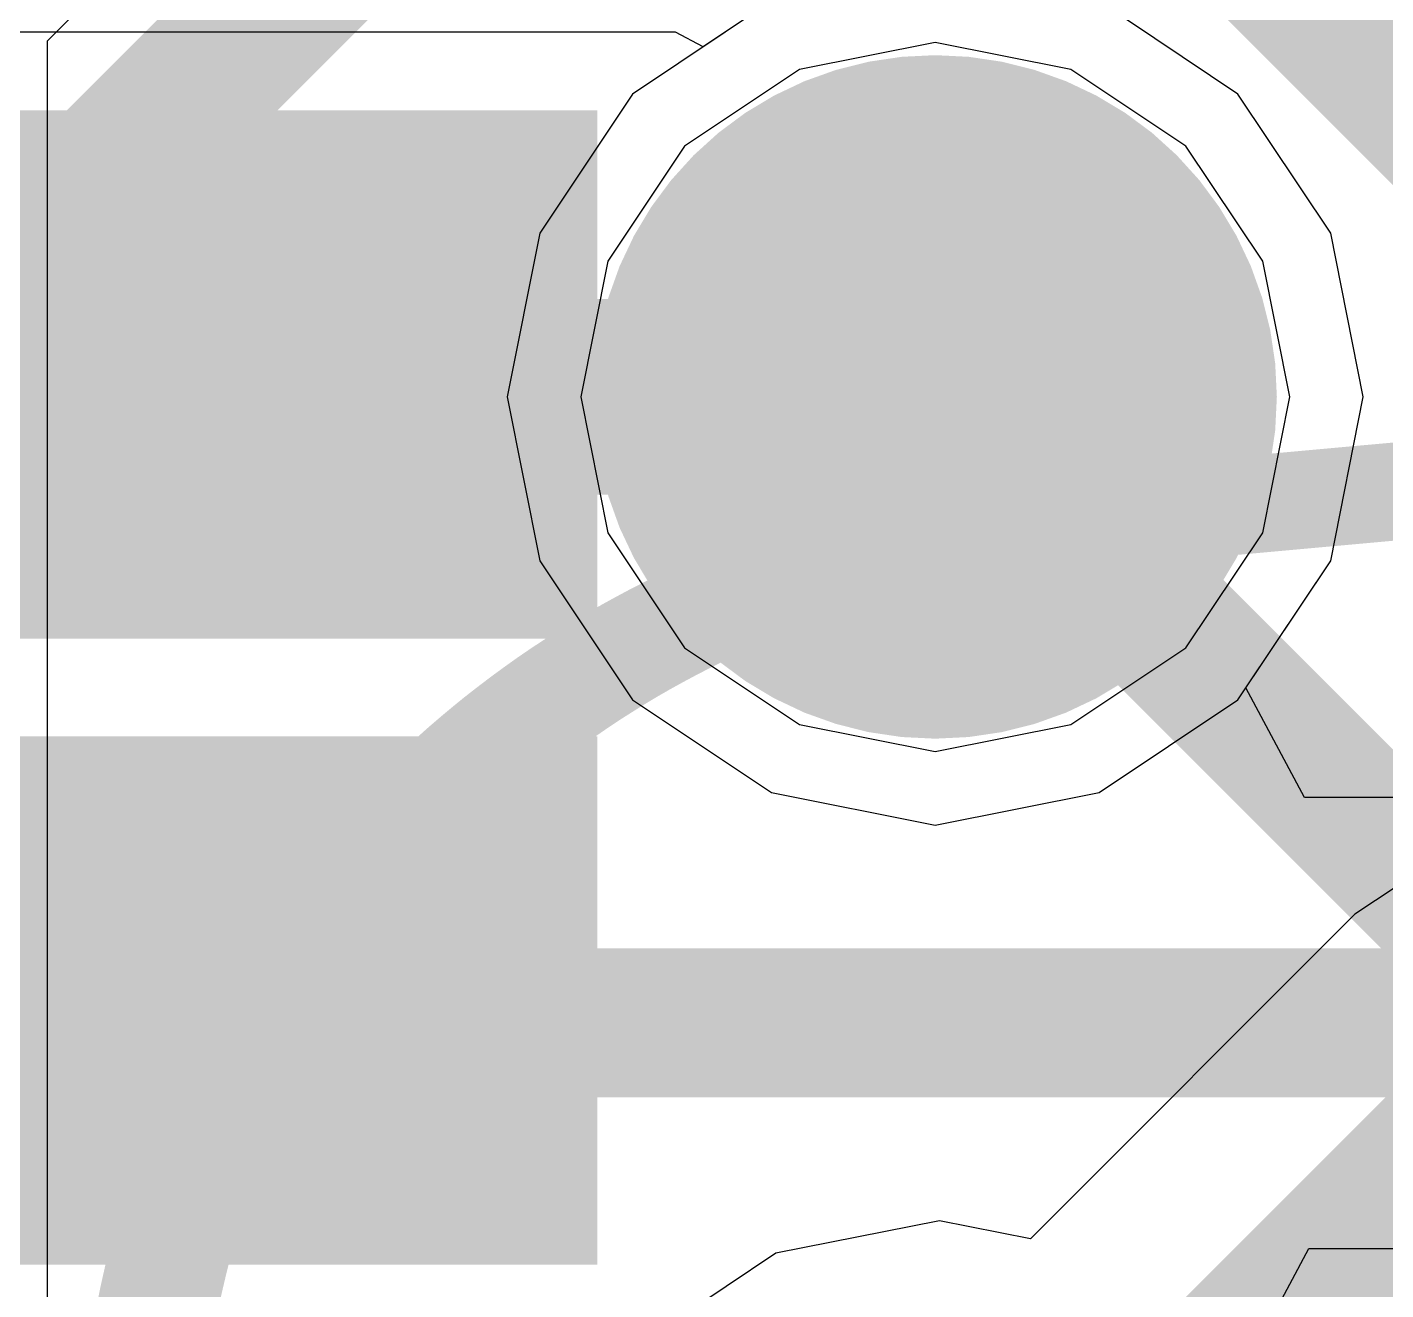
# Model space of a CAD drawing. Header units: millimetres. Extents: x 6 to 417, y 41 to 311.
# Drawn here: x 93.462 to 94.851, y 100.704 to 101.995 of the extents above; entities that cross this region are included whole.
import ezdxf

# ---------------------------------------------------------------- set-up
doc = ezdxf.new("R2010")
doc.units = ezdxf.units.MM
for name, color, linetype in [('BottomLayer', 5, 'Continuous'), ('BottomPaste', 16, 'Continuous'), ('BottomSolder', 6, 'Continuous'), ('DrillDrawing', 1, 'Continuous'), ('KeepOutLayer', 6, 'Continuous'), ('Mechanical4', 56, 'Continuous'), ('MidLayer1', 16, 'Continuous'), ('MidLayer2', 76, 'Continuous'), ('MultiLayer', 9, 'Continuous'), ('TopLayer', 1, 'Continuous')]:
    doc.layers.add(name, color=color, linetype=linetype)

msp = doc.modelspace()

# ---------------------------------------------------------------- linework, layer by layer
at = {"layer": 'BottomLayer'}
for p, q in [((94.223, 102.0215), (94.1533, 101.9749)), ((94.7001, 101.9266), (94.5581, 102.0215)), ((94.125, 101.99), (93.075, 101.99)), ((94.1533, 101.9749), (94.125, 101.99)), ((94.125, 101.99), (94.125, 101.99)), ((94.125, 101.99), (94.125, 101.99)), ((94.795, 101.7845), (94.7001, 101.9266)), ((94.8283, 101.617), (94.795, 101.7845)), ((94.795, 101.4494), (94.8283, 101.617)), ((94.7083, 101.3196), (94.795, 101.4494)), ((94.7681, 101.2076), (94.7083, 101.3196)), ((95.075, 101.2076), (94.7681, 101.2076)), ((94.7126, 100.6343), (94.7725, 100.7463)), ((94.7725, 100.7463), (95.075, 100.7463))]:
    msp.add_line(p, q, dxfattribs=at)
for points, const_width in [([(94.2508, 101.617, 1), (94.5302, 101.617, 1)], 0.2794), ([(93.6155, 101.617, 1), (93.7155, 101.617, 1)], 0.1), ([(94.3405, 101.617, 1), (94.4405, 101.617, 1)], 0.1), ([(93.6274, 100.977, 1), (93.7036, 100.977, 1)], 0.0762)]:
    msp.add_lwpolyline(points, format="xyb", close=True, dxfattribs=dict(at, const_width=const_width))
for points, const_width in [([(93.6655, 101.617), (94.3905, 101.617)], 0.2), ([(93.6655, 100.977), (95.6655, 100.977)], 0.1524)]:
    msp.add_lwpolyline(points, dxfattribs=dict(at, const_width=const_width))
for points in [[(93.975, 101.44), (93.975, 101.84), (93.225, 101.44), (93.225, 101.84)], [(93.225, 101.2), (93.225, 100.8), (93.975, 101.2), (93.975, 100.8)]]:
    msp.add_solid(points, dxfattribs=at)
at = {"layer": 'BottomPaste'}
for points in [[(93.925, 101.49), (93.925, 101.79), (93.275, 101.49), (93.275, 101.79)], [(93.275, 101.15), (93.275, 100.85), (93.925, 101.15), (93.925, 100.85)]]:
    msp.add_solid(points, dxfattribs=at)
at = {"layer": 'BottomSolder', "const_width": 0.3494}
msp.add_lwpolyline([(94.2158, 101.617, 1), (94.5652, 101.617, 1)], format="xyb", close=True, dxfattribs=at)
at = {"layer": 'BottomSolder'}
for points in [[(94.045, 101.37), (94.045, 101.91), (93.155, 101.37), (93.155, 101.91)], [(93.155, 101.27), (93.155, 100.73), (94.045, 101.27), (94.045, 100.73)]]:
    msp.add_solid(points, dxfattribs=at)
at = {"layer": 'DrillDrawing', "const_width": 0.1}
for points in [[(119.9857, 99, -39.996351), (119.9857, 101)], [(119.9819, 99, -39.98872), (119.9819, 101)]]:
    msp.add_lwpolyline(points, format="xyb", dxfattribs=at)
at = {"layer": 'DrillDrawing', "const_width": 0.1524}
msp.add_lwpolyline([(94.3143, 101.617, 1), (94.4667, 101.617, 1)], format="xyb", close=True, dxfattribs=at)
at = {"layer": 'KeepOutLayer', "const_width": 0.1}
msp.add_lwpolyline([(119.9857, 99, -39.996351), (119.9857, 101)], format="xyb", dxfattribs=at)
at = {"layer": 'Mechanical4', "const_width": 0.1}
for points in [[(94.4736, 101.4852), (105.1765, 102.4566)], [(94.3803, 101.4723), (94.3958, 101.475)], [(94.3883, 101.4714), (94.4038, 101.4744)], [(94.3958, 101.475), (94.4113, 101.4776)], [(94.4038, 101.4744), (94.4192, 101.4772)], [(94.4113, 101.4776), (94.4268, 101.4798)], [(94.4192, 101.4772), (94.4347, 101.4797)], [(94.4268, 101.4798), (94.4424, 101.4819)], [(94.4347, 101.4797), (94.4503, 101.482)], [(94.4424, 101.4819), (94.458, 101.4837)], [(94.4503, 101.482), (94.4659, 101.484)], [(94.458, 101.4837), (94.4736, 101.4852)], [(94.4659, 101.484), (94.4815, 101.4858)], [(94.4815, 101.4858), (94.4971, 101.4873)], [(94.3189, 101.4588), (94.3342, 101.4625)], [(94.3272, 101.457), (94.3424, 101.4609)], [(94.3342, 101.4625), (94.3495, 101.466)], [(94.3424, 101.4609), (94.3577, 101.4647)], [(94.3495, 101.466), (94.3649, 101.4693)], [(94.3577, 101.4647), (94.373, 101.4682)], [(94.3649, 101.4693), (94.3803, 101.4723)], [(94.373, 101.4682), (94.3883, 101.4714)], [(94.2735, 101.4462), (94.2886, 101.4506)], [(94.282, 101.4436), (94.297, 101.4483)], [(94.2886, 101.4506), (94.3037, 101.4548)], [(94.297, 101.4483), (94.3121, 101.4528)], [(94.3037, 101.4548), (94.3189, 101.4588)], [(94.3121, 101.4528), (94.3272, 101.457)], [(94.2288, 101.4314), (94.2436, 101.4366)], [(94.2375, 101.4282), (94.2522, 101.4336)], [(94.2436, 101.4366), (94.2585, 101.4415)], [(94.2522, 101.4336), (94.2671, 101.4387)], [(94.2585, 101.4415), (94.2735, 101.4462)], [(94.2671, 101.4387), (94.282, 101.4436)], [(94.1847, 101.4146), (94.1993, 101.4204)], [(94.1993, 101.4204), (94.214, 101.4261)], [(94.2082, 101.4167), (94.2228, 101.4226)], [(94.214, 101.4261), (94.2288, 101.4314)], [(94.2228, 101.4226), (94.2375, 101.4282)], [(94.1559, 101.4022), (94.1703, 101.4085)], [(94.1703, 101.4085), (94.1847, 101.4146)], [(94.1793, 101.4044), (94.1937, 101.4107)], [(94.1937, 101.4107), (94.2082, 101.4167)], [(94.1274, 101.389), (94.1416, 101.3957)], [(94.1368, 101.3841), (94.1509, 101.3911)], [(94.1416, 101.3957), (94.1559, 101.4022)], [(94.1509, 101.3911), (94.165, 101.3978)], [(94.165, 101.3978), (94.1793, 101.4044)], [(94.0993, 101.3748), (94.1133, 101.382)], [(94.109, 101.3695), (94.1228, 101.3769)], [(94.1133, 101.382), (94.1274, 101.389)], [(94.1228, 101.3769), (94.1368, 101.3841)], [(94.0717, 101.3598), (94.0855, 101.3674)], [(94.0855, 101.3674), (94.0993, 101.3748)], [(94.0952, 101.3619), (94.109, 101.3695)], [(94.0446, 101.3439), (94.0581, 101.3519)], [(94.0581, 101.3519), (94.0717, 101.3598)], [(94.0681, 101.346), (94.0816, 101.3541)], [(94.0816, 101.3541), (94.0952, 101.3619)], [(94.0181, 101.3271), (94.0313, 101.3356)], [(94.0313, 101.3356), (94.0446, 101.3439)], [(94.0415, 101.3293), (94.0548, 101.3377)], [(94.0548, 101.3377), (94.0681, 101.346)], [(94.005, 101.3185), (94.0181, 101.3271)], [(94.0284, 101.3206), (94.0415, 101.3293)], [(93.9792, 101.3005), (93.992, 101.3096)], [(93.992, 101.3096), (94.005, 101.3185)], [(94.0027, 101.3026), (94.0155, 101.3117)], [(94.0155, 101.3117), (94.0284, 101.3206)], [(93.9665, 101.2912), (93.9792, 101.3005)], [(93.99, 101.2933), (94.0027, 101.3026)], [(93.9416, 101.2721), (93.954, 101.2817)], [(93.954, 101.2817), (93.9665, 101.2912)], [(93.9651, 101.2742), (93.9775, 101.2839)], [(93.9775, 101.2839), (93.99, 101.2933)], [(93.9294, 101.2622), (93.9416, 101.2721)], [(93.9529, 101.2643), (93.9651, 101.2742)], [(93.9054, 101.2419), (93.9173, 101.2521)], [(93.9173, 101.2521), (93.9294, 101.2622)], [(93.9289, 101.244), (93.9408, 101.2542)], [(93.9408, 101.2542), (93.9529, 101.2643)], [(93.8937, 101.2314), (93.9054, 101.2419)], [(93.9172, 101.2336), (93.9289, 101.244)], [(93.8821, 101.2208), (93.8937, 101.2314)], [(93.9056, 101.2229), (93.9172, 101.2336)], [(93.8707, 101.21), (93.8821, 101.2208)], [(93.8829, 101.2012), (93.8942, 101.2121)], [(93.8942, 101.2121), (93.9056, 101.2229)], [(93.8484, 101.1879), (93.8595, 101.199)], [(93.8595, 101.199), (93.8707, 101.21)], [(93.8719, 101.19), (93.8829, 101.2012)], [(93.8375, 101.1766), (93.8484, 101.1879)], [(93.861, 101.1787), (93.8719, 101.19)], [(93.8268, 101.1651), (93.8375, 101.1766)], [(93.8503, 101.1672), (93.861, 101.1787)], [(93.8163, 101.1534), (93.8268, 101.1651)], [(93.8294, 101.1437), (93.8398, 101.1555)], [(93.8398, 101.1555), (93.8503, 101.1672)], [(93.7958, 101.1296), (93.8059, 101.1416)], [(93.8059, 101.1416), (93.8163, 101.1534)], [(93.8193, 101.1317), (93.8294, 101.1437)], [(93.7858, 101.1174), (93.7958, 101.1296)], [(93.8093, 101.1196), (93.8193, 101.1317)], [(93.7761, 101.1051), (93.7858, 101.1174)], [(93.7995, 101.1073), (93.8093, 101.1196)], [(93.7665, 101.0927), (93.7761, 101.1051)], [(93.7899, 101.0948), (93.7995, 101.1073)], [(93.7571, 101.0801), (93.7665, 101.0927)], [(93.7806, 101.0822), (93.7899, 101.0948)], [(93.7479, 101.0673), (93.7571, 101.0801)], [(93.7714, 101.0695), (93.7806, 101.0822)], [(93.7389, 101.0545), (93.7479, 101.0673)], [(93.7624, 101.0566), (93.7714, 101.0695)], [(93.7302, 101.0414), (93.7389, 101.0545)], [(93.7451, 101.0304), (93.7536, 101.0436)], [(93.7536, 101.0436), (93.7624, 101.0566)], [(93.7216, 101.0283), (93.7302, 101.0414)], [(93.7367, 101.0171), (93.7451, 101.0304)], [(93.7132, 101.015), (93.7216, 101.0283)], [(93.7285, 101.0037), (93.7367, 101.0171)], [(93.7051, 101.0015), (93.7132, 101.015)], [(93.7206, 100.9901), (93.7285, 101.0037)], [(93.6894, 100.9743), (93.6971, 100.988)], [(93.6971, 100.988), (93.7051, 101.0015)], [(93.7129, 100.9764), (93.7206, 100.9901)], [(93.6819, 100.9605), (93.6894, 100.9743)], [(93.7054, 100.9626), (93.7129, 100.9764)], [(93.6746, 100.9466), (93.6819, 100.9605)], [(93.6981, 100.9487), (93.7054, 100.9626)], [(93.6675, 100.9326), (93.6746, 100.9466)], [(93.691, 100.9347), (93.6981, 100.9487)], [(93.6607, 100.9184), (93.6675, 100.9326)], [(93.6841, 100.9206), (93.691, 100.9347)], [(93.654, 100.9042), (93.6607, 100.9184)], [(93.6775, 100.9063), (93.6841, 100.9206)], [(93.6711, 100.892), (93.6775, 100.9063)], [(93.6476, 100.8899), (93.654, 100.9042)], [(93.6649, 100.8775), (93.6711, 100.892)], [(93.6414, 100.8754), (93.6476, 100.8899)], [(93.659, 100.863), (93.6649, 100.8775)], [(93.6355, 100.8609), (93.6414, 100.8754)], [(93.6532, 100.8484), (93.659, 100.863)], [(93.6298, 100.8463), (93.6355, 100.8609)], [(93.6243, 100.8315), (93.6298, 100.8463)], [(93.6477, 100.8337), (93.6532, 100.8484)], [(93.619, 100.8167), (93.6243, 100.8315)], [(93.6425, 100.8189), (93.6477, 100.8337)], [(93.614, 100.8019), (93.619, 100.8167)], [(93.6375, 100.804), (93.6425, 100.8189)], [(93.6092, 100.7869), (93.614, 100.8019)], [(93.6327, 100.789), (93.6375, 100.804)], [(93.6046, 100.7719), (93.6092, 100.7869)], [(93.6281, 100.774), (93.6327, 100.789)], [(93.6003, 100.7568), (93.6046, 100.7719)], [(93.6238, 100.7589), (93.6281, 100.774)], [(93.5962, 100.7416), (93.6003, 100.7568)], [(93.6197, 100.7437), (93.6238, 100.7589)], [(93.5924, 100.7264), (93.5962, 100.7416)], [(93.6159, 100.7285), (93.6197, 100.7437)], [(93.5888, 100.7111), (93.5924, 100.7264)], [(93.6123, 100.7132), (93.6159, 100.7285)], [(93.5854, 100.6957), (93.5888, 100.7111)], [(93.6089, 100.6979), (93.6123, 100.7132)], [(93.6058, 100.6825), (93.6089, 100.6979)], [(93.5823, 100.6803), (93.5854, 100.6957)], [(93.6029, 100.667), (93.6058, 100.6825)], [(93.5794, 100.6649), (93.5823, 100.6803)], [(93.5768, 100.6494), (93.5794, 100.6649)], [(93.6002, 100.6515), (93.6029, 100.667)]]:
    msp.add_lwpolyline(points, dxfattribs=at)
at = {"layer": 'Mechanical4', "const_width": 0.05}
for points in [[(94.3708, 101.475, 1), (94.4208, 101.475, 1)], [(94.3708, 101.475, 1), (94.4208, 101.475, 1)], [(94.3788, 101.4744, 1), (94.4288, 101.4744, 1)], [(94.3788, 101.4744, 1), (94.4288, 101.4744, 1)], [(94.3863, 101.4776, 1), (94.4363, 101.4776, 1)], [(94.3863, 101.4776, 1), (94.4363, 101.4776, 1)], [(94.3942, 101.4772, 1), (94.4442, 101.4772, 1)], [(94.3942, 101.4772, 1), (94.4442, 101.4772, 1)], [(94.4018, 101.4798, 1), (94.4518, 101.4798, 1)], [(94.4018, 101.4798, 1), (94.4518, 101.4798, 1)], [(94.4097, 101.4797, 1), (94.4597, 101.4797, 1)], [(94.4097, 101.4797, 1), (94.4597, 101.4797, 1)], [(94.4174, 101.4819, 1), (94.4674, 101.4819, 1)], [(94.4174, 101.4819, 1), (94.4674, 101.4819, 1)], [(94.4253, 101.482, 1), (94.4753, 101.482, 1)], [(94.4253, 101.482, 1), (94.4753, 101.482, 1)], [(94.433, 101.4837, 1), (94.483, 101.4837, 1)], [(94.433, 101.4837, 1), (94.483, 101.4837, 1)], [(94.4409, 101.484, 1), (94.4909, 101.484, 1)], [(94.4409, 101.484, 1), (94.4909, 101.484, 1)], [(94.4486, 101.4852, 1), (94.4986, 101.4852, 1)], [(94.4486, 101.4852, 1), (94.4986, 101.4852, 1)], [(94.4565, 101.4858, 1), (94.5065, 101.4858, 1)], [(94.4565, 101.4858, 1), (94.5065, 101.4858, 1)], [(94.4721, 101.4873, 1), (94.5221, 101.4873, 1)], [(94.3092, 101.4625, 1), (94.3592, 101.4625, 1)], [(94.3092, 101.4625, 1), (94.3592, 101.4625, 1)], [(94.3174, 101.4609, 1), (94.3674, 101.4609, 1)], [(94.3174, 101.4609, 1), (94.3674, 101.4609, 1)], [(94.3245, 101.466, 1), (94.3745, 101.466, 1)], [(94.3245, 101.466, 1), (94.3745, 101.466, 1)], [(94.3327, 101.4647, 1), (94.3827, 101.4647, 1)], [(94.3327, 101.4647, 1), (94.3827, 101.4647, 1)], [(94.3399, 101.4693, 1), (94.3899, 101.4693, 1)], [(94.3399, 101.4693, 1), (94.3899, 101.4693, 1)], [(94.348, 101.4682, 1), (94.398, 101.4682, 1)], [(94.348, 101.4682, 1), (94.398, 101.4682, 1)], [(94.3553, 101.4723, 1), (94.4053, 101.4723, 1)], [(94.3553, 101.4723, 1), (94.4053, 101.4723, 1)], [(94.3633, 101.4714, 1), (94.4133, 101.4714, 1)], [(94.3633, 101.4714, 1), (94.4133, 101.4714, 1)], [(94.2636, 101.4506, 1), (94.3136, 101.4506, 1)], [(94.2636, 101.4506, 1), (94.3136, 101.4506, 1)], [(94.272, 101.4483, 1), (94.322, 101.4483, 1)], [(94.272, 101.4483, 1), (94.322, 101.4483, 1)], [(94.2787, 101.4548, 1), (94.3287, 101.4548, 1)], [(94.2787, 101.4548, 1), (94.3287, 101.4548, 1)], [(94.2871, 101.4528, 1), (94.3371, 101.4528, 1)], [(94.2871, 101.4528, 1), (94.3371, 101.4528, 1)], [(94.2939, 101.4588, 1), (94.3439, 101.4588, 1)], [(94.2939, 101.4588, 1), (94.3439, 101.4588, 1)], [(94.3022, 101.457, 1), (94.3522, 101.457, 1)], [(94.3022, 101.457, 1), (94.3522, 101.457, 1)], [(94.2186, 101.4366, 1), (94.2686, 101.4366, 1)], [(94.2186, 101.4366, 1), (94.2686, 101.4366, 1)], [(94.2272, 101.4336, 1), (94.2772, 101.4336, 1)], [(94.2272, 101.4336, 1), (94.2772, 101.4336, 1)], [(94.2335, 101.4415, 1), (94.2835, 101.4415, 1)], [(94.2335, 101.4415, 1), (94.2835, 101.4415, 1)], [(94.2421, 101.4387, 1), (94.2921, 101.4387, 1)], [(94.2421, 101.4387, 1), (94.2921, 101.4387, 1)], [(94.2485, 101.4462, 1), (94.2985, 101.4462, 1)], [(94.2485, 101.4462, 1), (94.2985, 101.4462, 1)], [(94.257, 101.4436, 1), (94.307, 101.4436, 1)], [(94.257, 101.4436, 1), (94.307, 101.4436, 1)], [(94.1743, 101.4204, 1), (94.2243, 101.4204, 1)], [(94.1743, 101.4204, 1), (94.2243, 101.4204, 1)], [(94.189, 101.4261, 1), (94.239, 101.4261, 1)], [(94.189, 101.4261, 1), (94.239, 101.4261, 1)], [(94.1978, 101.4226, 1), (94.2478, 101.4226, 1)], [(94.1978, 101.4226, 1), (94.2478, 101.4226, 1)], [(94.2038, 101.4314, 1), (94.2538, 101.4314, 1)], [(94.2038, 101.4314, 1), (94.2538, 101.4314, 1)], [(94.2125, 101.4282, 1), (94.2625, 101.4282, 1)], [(94.2125, 101.4282, 1), (94.2625, 101.4282, 1)], [(94.1453, 101.4085, 1), (94.1953, 101.4085, 1)], [(94.1453, 101.4085, 1), (94.1953, 101.4085, 1)], [(94.1598, 101.4146, 1), (94.2097, 101.4146, 1)], [(94.1598, 101.4146, 1), (94.2097, 101.4146, 1)], [(94.1687, 101.4107, 1), (94.2187, 101.4107, 1)], [(94.1687, 101.4107, 1), (94.2187, 101.4107, 1)], [(94.1832, 101.4167, 1), (94.2332, 101.4167, 1)], [(94.1832, 101.4167, 1), (94.2332, 101.4167, 1)], [(94.1166, 101.3957, 1), (94.1666, 101.3957, 1)], [(94.1166, 101.3957, 1), (94.1666, 101.3957, 1)], [(94.1259, 101.3911, 1), (94.1759, 101.3911, 1)], [(94.1259, 101.3911, 1), (94.1759, 101.3911, 1)], [(94.1309, 101.4022, 1), (94.1809, 101.4022, 1)], [(94.1309, 101.4022, 1), (94.1809, 101.4022, 1)], [(94.14, 101.3978, 1), (94.19, 101.3978, 1)], [(94.14, 101.3978, 1), (94.19, 101.3978, 1)], [(94.1543, 101.4044, 1), (94.2043, 101.4044, 1)], [(94.1543, 101.4044, 1), (94.2043, 101.4044, 1)], [(94.0883, 101.382, 1), (94.1383, 101.382, 1)], [(94.0883, 101.382, 1), (94.1383, 101.382, 1)], [(94.0978, 101.3769, 1), (94.1478, 101.3769, 1)], [(94.0978, 101.3769, 1), (94.1478, 101.3769, 1)], [(94.1024, 101.389, 1), (94.1524, 101.389, 1)], [(94.1024, 101.389, 1), (94.1524, 101.389, 1)], [(94.1118, 101.3841, 1), (94.1618, 101.3841, 1)], [(94.1118, 101.3841, 1), (94.1618, 101.3841, 1)], [(94.0605, 101.3674, 1), (94.1105, 101.3674, 1)], [(94.0605, 101.3674, 1), (94.1105, 101.3674, 1)], [(94.0743, 101.3748, 1), (94.1243, 101.3748, 1)], [(94.0743, 101.3748, 1), (94.1243, 101.3748, 1)], [(94.084, 101.3695, 1), (94.134, 101.3695, 1)], [(94.084, 101.3695, 1), (94.134, 101.3695, 1)], [(94.0331, 101.3519, 1), (94.0831, 101.3519, 1)], [(94.0331, 101.3519, 1), (94.0831, 101.3519, 1)], [(94.0468, 101.3598, 1), (94.0967, 101.3598, 1)], [(94.0468, 101.3598, 1), (94.0967, 101.3598, 1)], [(94.0566, 101.3541, 1), (94.1066, 101.3541, 1)], [(94.0566, 101.3541, 1), (94.1066, 101.3541, 1)], [(94.0702, 101.3619, 1), (94.1202, 101.3619, 1)], [(94.0702, 101.3619, 1), (94.1202, 101.3619, 1)], [(94.0063, 101.3356, 1), (94.0563, 101.3356, 1)], [(94.0063, 101.3356, 1), (94.0563, 101.3356, 1)], [(94.0196, 101.3439, 1), (94.0696, 101.3439, 1)], [(94.0196, 101.3439, 1), (94.0696, 101.3439, 1)], [(94.0298, 101.3377, 1), (94.0798, 101.3377, 1)], [(94.0298, 101.3377, 1), (94.0798, 101.3377, 1)], [(94.0431, 101.346, 1), (94.0931, 101.346, 1)], [(94.0431, 101.346, 1), (94.0931, 101.346, 1)], [(93.9931, 101.3271, 1), (94.0431, 101.3271, 1)], [(93.9931, 101.3271, 1), (94.0431, 101.3271, 1)], [(94.0165, 101.3293, 1), (94.0665, 101.3293, 1)], [(94.0165, 101.3293, 1), (94.0665, 101.3293, 1)], [(93.967, 101.3096, 1), (94.017, 101.3096, 1)], [(93.967, 101.3096, 1), (94.017, 101.3096, 1)], [(93.98, 101.3185, 1), (94.03, 101.3185, 1)], [(93.98, 101.3185, 1), (94.03, 101.3185, 1)], [(93.9905, 101.3117, 1), (94.0405, 101.3117, 1)], [(93.9905, 101.3117, 1), (94.0405, 101.3117, 1)], [(94.0034, 101.3206, 1), (94.0534, 101.3206, 1)], [(94.0034, 101.3206, 1), (94.0534, 101.3206, 1)], [(93.9542, 101.3005, 1), (94.0042, 101.3005, 1)], [(93.9542, 101.3005, 1), (94.0042, 101.3005, 1)], [(93.9777, 101.3026, 1), (94.0277, 101.3026, 1)], [(93.9777, 101.3026, 1), (94.0277, 101.3026, 1)], [(93.929, 101.2817, 1), (93.979, 101.2817, 1)], [(93.929, 101.2817, 1), (93.979, 101.2817, 1)], [(93.9415, 101.2912, 1), (93.9915, 101.2912, 1)], [(93.9415, 101.2912, 1), (93.9915, 101.2912, 1)], [(93.9525, 101.2839, 1), (94.0025, 101.2839, 1)], [(93.9525, 101.2839, 1), (94.0025, 101.2839, 1)], [(93.965, 101.2933, 1), (94.015, 101.2933, 1)], [(93.965, 101.2933, 1), (94.015, 101.2933, 1)], [(93.9166, 101.2721, 1), (93.9666, 101.2721, 1)], [(93.9166, 101.2721, 1), (93.9666, 101.2721, 1)], [(93.9401, 101.2742, 1), (93.9901, 101.2742, 1)], [(93.9401, 101.2742, 1), (93.9901, 101.2742, 1)], [(93.8923, 101.2521, 1), (93.9423, 101.2521, 1)], [(93.8923, 101.2521, 1), (93.9423, 101.2521, 1)], [(93.9044, 101.2622, 1), (93.9544, 101.2622, 1)], [(93.9044, 101.2622, 1), (93.9544, 101.2622, 1)], [(93.9158, 101.2542, 1), (93.9658, 101.2542, 1)], [(93.9158, 101.2542, 1), (93.9658, 101.2542, 1)], [(93.9279, 101.2643, 1), (93.9779, 101.2643, 1)], [(93.9279, 101.2643, 1), (93.9779, 101.2643, 1)], [(93.8804, 101.2419, 1), (93.9304, 101.2419, 1)], [(93.8804, 101.2419, 1), (93.9304, 101.2419, 1)], [(93.9039, 101.244, 1), (93.9539, 101.244, 1)], [(93.9039, 101.244, 1), (93.9539, 101.244, 1)], [(93.8687, 101.2314, 1), (93.9187, 101.2314, 1)], [(93.8687, 101.2314, 1), (93.9187, 101.2314, 1)], [(93.8922, 101.2336, 1), (93.9422, 101.2336, 1)], [(93.8922, 101.2336, 1), (93.9422, 101.2336, 1)], [(93.8571, 101.2208, 1), (93.9071, 101.2208, 1)], [(93.8571, 101.2208, 1), (93.9071, 101.2208, 1)], [(93.8692, 101.2121, 1), (93.9192, 101.2121, 1)], [(93.8692, 101.2121, 1), (93.9192, 101.2121, 1)], [(93.8806, 101.2229, 1), (93.9306, 101.2229, 1)], [(93.8806, 101.2229, 1), (93.9306, 101.2229, 1)], [(93.8345, 101.199, 1), (93.8845, 101.199, 1)], [(93.8345, 101.199, 1), (93.8845, 101.199, 1)], [(93.8457, 101.21, 1), (93.8957, 101.21, 1)], [(93.8457, 101.21, 1), (93.8957, 101.21, 1)], [(93.8579, 101.2012, 1), (93.9079, 101.2012, 1)], [(93.8579, 101.2012, 1), (93.9079, 101.2012, 1)], [(93.8234, 101.1879, 1), (93.8734, 101.1879, 1)], [(93.8234, 101.1879, 1), (93.8734, 101.1879, 1)], [(93.8469, 101.19, 1), (93.8969, 101.19, 1)], [(93.8469, 101.19, 1), (93.8969, 101.19, 1)], [(93.8125, 101.1766, 1), (93.8625, 101.1766, 1)], [(93.8125, 101.1766, 1), (93.8625, 101.1766, 1)], [(93.836, 101.1787, 1), (93.886, 101.1787, 1)], [(93.836, 101.1787, 1), (93.886, 101.1787, 1)], [(93.8018, 101.1651, 1), (93.8518, 101.1651, 1)], [(93.8018, 101.1651, 1), (93.8518, 101.1651, 1)], [(93.8148, 101.1555, 1), (93.8648, 101.1555, 1)], [(93.8148, 101.1555, 1), (93.8648, 101.1555, 1)], [(93.8253, 101.1672, 1), (93.8753, 101.1672, 1)], [(93.8253, 101.1672, 1), (93.8753, 101.1672, 1)], [(93.7809, 101.1416, 1), (93.8309, 101.1416, 1)], [(93.7809, 101.1416, 1), (93.8309, 101.1416, 1)], [(93.7913, 101.1534, 1), (93.8413, 101.1534, 1)], [(93.7913, 101.1534, 1), (93.8413, 101.1534, 1)], [(93.8044, 101.1437, 1), (93.8544, 101.1437, 1)], [(93.8044, 101.1437, 1), (93.8544, 101.1437, 1)], [(93.7708, 101.1296, 1), (93.8208, 101.1296, 1)], [(93.7708, 101.1296, 1), (93.8208, 101.1296, 1)], [(93.7943, 101.1317, 1), (93.8443, 101.1317, 1)], [(93.7943, 101.1317, 1), (93.8443, 101.1317, 1)], [(93.7608, 101.1174, 1), (93.8108, 101.1174, 1)], [(93.7608, 101.1174, 1), (93.8108, 101.1174, 1)], [(93.7843, 101.1196, 1), (93.8343, 101.1196, 1)], [(93.7843, 101.1196, 1), (93.8343, 101.1196, 1)], [(93.7511, 101.1051, 1), (93.8011, 101.1051, 1)], [(93.7511, 101.1051, 1), (93.8011, 101.1051, 1)], [(93.7745, 101.1073, 1), (93.8245, 101.1073, 1)], [(93.7745, 101.1073, 1), (93.8245, 101.1073, 1)], [(93.7415, 101.0927, 1), (93.7915, 101.0927, 1)], [(93.7415, 101.0927, 1), (93.7915, 101.0927, 1)], [(93.7649, 101.0948, 1), (93.8149, 101.0948, 1)], [(93.7649, 101.0948, 1), (93.8149, 101.0948, 1)], [(93.7321, 101.0801, 1), (93.7821, 101.0801, 1)], [(93.7321, 101.0801, 1), (93.7821, 101.0801, 1)], [(93.7556, 101.0822, 1), (93.8056, 101.0822, 1)], [(93.7556, 101.0822, 1), (93.8056, 101.0822, 1)], [(93.7229, 101.0673, 1), (93.7729, 101.0673, 1)], [(93.7229, 101.0673, 1), (93.7729, 101.0673, 1)], [(93.7464, 101.0695, 1), (93.7964, 101.0695, 1)], [(93.7464, 101.0695, 1), (93.7964, 101.0695, 1)], [(93.7139, 101.0545, 1), (93.7639, 101.0545, 1)], [(93.7139, 101.0545, 1), (93.7639, 101.0545, 1)], [(93.7286, 101.0436, 1), (93.7786, 101.0436, 1)], [(93.7286, 101.0436, 1), (93.7786, 101.0436, 1)], [(93.7374, 101.0566, 1), (93.7874, 101.0566, 1)], [(93.7374, 101.0566, 1), (93.7874, 101.0566, 1)], [(93.7052, 101.0414, 1), (93.7552, 101.0414, 1)], [(93.7052, 101.0414, 1), (93.7552, 101.0414, 1)], [(93.7201, 101.0304, 1), (93.7701, 101.0304, 1)], [(93.7201, 101.0304, 1), (93.7701, 101.0304, 1)], [(93.6966, 101.0283, 1), (93.7466, 101.0283, 1)], [(93.6966, 101.0283, 1), (93.7466, 101.0283, 1)], [(93.7117, 101.0171, 1), (93.7617, 101.0171, 1)], [(93.7117, 101.0171, 1), (93.7617, 101.0171, 1)], [(93.6882, 101.015, 1), (93.7382, 101.015, 1)], [(93.6882, 101.015, 1), (93.7382, 101.015, 1)], [(93.7035, 101.0037, 1), (93.7535, 101.0037, 1)], [(93.7035, 101.0037, 1), (93.7535, 101.0037, 1)], [(93.6721, 100.988, 1), (93.7221, 100.988, 1)], [(93.6721, 100.988, 1), (93.7221, 100.988, 1)], [(93.6801, 101.0015, 1), (93.7301, 101.0015, 1)], [(93.6801, 101.0015, 1), (93.7301, 101.0015, 1)], [(93.6956, 100.9901, 1), (93.7456, 100.9901, 1)], [(93.6956, 100.9901, 1), (93.7456, 100.9901, 1)], [(93.6644, 100.9743, 1), (93.7144, 100.9743, 1)], [(93.6644, 100.9743, 1), (93.7144, 100.9743, 1)], [(93.6879, 100.9764, 1), (93.7379, 100.9764, 1)], [(93.6879, 100.9764, 1), (93.7379, 100.9764, 1)], [(93.6569, 100.9605, 1), (93.7069, 100.9605, 1)], [(93.6569, 100.9605, 1), (93.7069, 100.9605, 1)], [(93.6804, 100.9626, 1), (93.7304, 100.9626, 1)], [(93.6804, 100.9626, 1), (93.7304, 100.9626, 1)], [(93.6496, 100.9466, 1), (93.6996, 100.9466, 1)], [(93.6496, 100.9466, 1), (93.6996, 100.9466, 1)], [(93.6731, 100.9487, 1), (93.7231, 100.9487, 1)], [(93.6731, 100.9487, 1), (93.7231, 100.9487, 1)], [(93.6425, 100.9326, 1), (93.6925, 100.9326, 1)], [(93.6425, 100.9326, 1), (93.6925, 100.9326, 1)], [(93.666, 100.9347, 1), (93.716, 100.9347, 1)], [(93.666, 100.9347, 1), (93.716, 100.9347, 1)], [(93.6357, 100.9184, 1), (93.6857, 100.9184, 1)], [(93.6357, 100.9184, 1), (93.6857, 100.9184, 1)], [(93.6591, 100.9206, 1), (93.7091, 100.9206, 1)], [(93.6591, 100.9206, 1), (93.7091, 100.9206, 1)], [(93.6525, 100.9063, 1), (93.7025, 100.9063, 1)], [(93.6525, 100.9063, 1), (93.7025, 100.9063, 1)], [(93.629, 100.9042, 1), (93.679, 100.9042, 1)], [(93.629, 100.9042, 1), (93.679, 100.9042, 1)], [(93.6461, 100.892, 1), (93.6961, 100.892, 1)], [(93.6461, 100.892, 1), (93.6961, 100.892, 1)], [(93.6226, 100.8899, 1), (93.6726, 100.8899, 1)], [(93.6226, 100.8899, 1), (93.6726, 100.8899, 1)], [(93.6399, 100.8775, 1), (93.6899, 100.8775, 1)], [(93.6399, 100.8775, 1), (93.6899, 100.8775, 1)], [(93.6164, 100.8754, 1), (93.6664, 100.8754, 1)], [(93.6164, 100.8754, 1), (93.6664, 100.8754, 1)], [(93.634, 100.863, 1), (93.684, 100.863, 1)], [(93.634, 100.863, 1), (93.684, 100.863, 1)], [(93.6105, 100.8609, 1), (93.6605, 100.8609, 1)], [(93.6105, 100.8609, 1), (93.6605, 100.8609, 1)], [(93.6048, 100.8463, 1), (93.6548, 100.8463, 1)], [(93.6048, 100.8463, 1), (93.6548, 100.8463, 1)], [(93.6282, 100.8484, 1), (93.6782, 100.8484, 1)], [(93.6282, 100.8484, 1), (93.6782, 100.8484, 1)], [(93.5993, 100.8315, 1), (93.6493, 100.8315, 1)], [(93.5993, 100.8315, 1), (93.6493, 100.8315, 1)], [(93.6227, 100.8337, 1), (93.6727, 100.8337, 1)], [(93.6227, 100.8337, 1), (93.6727, 100.8337, 1)], [(93.594, 100.8167, 1), (93.644, 100.8167, 1)], [(93.594, 100.8167, 1), (93.644, 100.8167, 1)], [(93.6175, 100.8189, 1), (93.6675, 100.8189, 1)], [(93.6175, 100.8189, 1), (93.6675, 100.8189, 1)], [(93.589, 100.8019, 1), (93.639, 100.8019, 1)], [(93.589, 100.8019, 1), (93.639, 100.8019, 1)], [(93.6125, 100.804, 1), (93.6625, 100.804, 1)], [(93.6125, 100.804, 1), (93.6625, 100.804, 1)], [(93.5842, 100.7869, 1), (93.6342, 100.7869, 1)], [(93.5842, 100.7869, 1), (93.6342, 100.7869, 1)], [(93.6077, 100.789, 1), (93.6577, 100.789, 1)], [(93.6077, 100.789, 1), (93.6577, 100.789, 1)], [(93.5796, 100.7719, 1), (93.6296, 100.7719, 1)], [(93.5796, 100.7719, 1), (93.6296, 100.7719, 1)], [(93.6031, 100.774, 1), (93.6531, 100.774, 1)], [(93.6031, 100.774, 1), (93.6531, 100.774, 1)], [(93.5753, 100.7568, 1), (93.6253, 100.7568, 1)], [(93.5753, 100.7568, 1), (93.6253, 100.7568, 1)], [(93.5988, 100.7589, 1), (93.6488, 100.7589, 1)], [(93.5988, 100.7589, 1), (93.6488, 100.7589, 1)], [(93.5712, 100.7416, 1), (93.6212, 100.7416, 1)], [(93.5712, 100.7416, 1), (93.6212, 100.7416, 1)], [(93.5947, 100.7437, 1), (93.6447, 100.7437, 1)], [(93.5947, 100.7437, 1), (93.6447, 100.7437, 1)], [(93.5674, 100.7264, 1), (93.6174, 100.7264, 1)], [(93.5674, 100.7264, 1), (93.6174, 100.7264, 1)], [(93.5909, 100.7285, 1), (93.6409, 100.7285, 1)], [(93.5909, 100.7285, 1), (93.6409, 100.7285, 1)], [(93.5638, 100.7111, 1), (93.6138, 100.7111, 1)], [(93.5638, 100.7111, 1), (93.6138, 100.7111, 1)], [(93.5873, 100.7132, 1), (93.6373, 100.7132, 1)], [(93.5873, 100.7132, 1), (93.6373, 100.7132, 1)], [(93.5839, 100.6979, 1), (93.6339, 100.6979, 1)], [(93.5839, 100.6979, 1), (93.6339, 100.6979, 1)], [(93.5604, 100.6957, 1), (93.6104, 100.6957, 1)], [(93.5604, 100.6957, 1), (93.6104, 100.6957, 1)], [(93.5808, 100.6825, 1), (93.6308, 100.6825, 1)], [(93.5808, 100.6825, 1), (93.6308, 100.6825, 1)], [(93.5573, 100.6803, 1), (93.6073, 100.6803, 1)], [(93.5573, 100.6803, 1), (93.6073, 100.6803, 1)], [(93.5544, 100.6649, 1), (93.6044, 100.6649, 1)], [(93.5544, 100.6649, 1), (93.6044, 100.6649, 1)], [(93.5779, 100.667, 1), (93.6279, 100.667, 1)], [(93.5779, 100.667, 1), (93.6279, 100.667, 1)]]:
    msp.add_lwpolyline(points, format="xyb", close=True, dxfattribs=at)
at = {"layer": 'MidLayer1'}
for p, q in [((94.3905, 101.9795), (94.2518, 101.9519)), ((94.5293, 101.9519), (94.3905, 101.9795)), ((94.2518, 101.9519), (94.1342, 101.8734)), ((94.6469, 101.8734), (94.5293, 101.9519)), ((94.1342, 101.8734), (94.0556, 101.7557)), ((94.7255, 101.7557), (94.6469, 101.8734)), ((94.0556, 101.7557), (94.028, 101.617)), ((94.7531, 101.617), (94.7255, 101.7557)), ((94.028, 101.617), (94.0556, 101.4782)), ((94.7255, 101.4782), (94.7531, 101.617)), ((94.0556, 101.4782), (94.1342, 101.3606)), ((94.6469, 101.3606), (94.7255, 101.4782)), ((94.1342, 101.3606), (94.2518, 101.282)), ((94.5293, 101.282), (94.6469, 101.3606)), ((94.2518, 101.282), (94.3905, 101.2544)), ((94.3905, 101.2544), (94.5293, 101.282))]:
    msp.add_line(p, q, dxfattribs=at)
at = {"layer": 'MidLayer1', "const_width": 0.2794}
msp.add_lwpolyline([(94.2508, 101.617, 1), (94.5302, 101.617, 1)], format="xyb", close=True, dxfattribs=at)
at = {"layer": 'MidLayer2', "const_width": 0.1524}
for points in [[(92.32, 100.62), (93.9, 102.2)], [(94.6, 102.2), (95.975, 100.825)], [(94.3905, 101.617), (95.3, 100.7075)]]:
    msp.add_lwpolyline(points, dxfattribs=at)
at = {"layer": 'MidLayer2'}
for points, const_width in [([(94.2508, 101.617, 1), (94.5302, 101.617, 1)], 0.2794), ([(94.3524, 101.617, 1), (94.4286, 101.617, 1)], 0.0762)]:
    msp.add_lwpolyline(points, format="xyb", close=True, dxfattribs=dict(at, const_width=const_width))
at = {"layer": 'MultiLayer', "const_width": 0.2794}
msp.add_lwpolyline([(94.2508, 101.617, 1), (94.5302, 101.617, 1)], format="xyb", close=True, dxfattribs=at)
at = {"layer": 'TopLayer'}
for p, q in [((93.4824, 101.981), (96.1598, 104.6584)), ((94.223, 102.0215), (94.0809, 101.9266)), ((94.7001, 101.9266), (94.5581, 102.0215)), ((93.4824, 98.5243), (93.4824, 101.981)), ((94.0809, 101.9266), (93.986, 101.7845)), ((94.795, 101.7845), (94.7001, 101.9266)), ((93.986, 101.7845), (93.9527, 101.617)), ((94.8283, 101.617), (94.795, 101.7845)), ((93.9527, 101.617), (93.986, 101.4494)), ((94.795, 101.4494), (94.8283, 101.617)), ((93.986, 101.4494), (94.0809, 101.3074)), ((94.7001, 101.3074), (94.795, 101.4494)), ((94.0809, 101.3074), (94.223, 101.2125)), ((94.5581, 101.2125), (94.7001, 101.3074)), ((94.223, 101.2125), (94.3905, 101.1792)), ((94.3905, 101.1792), (94.5581, 101.2125)), ((94.8947, 101.1381), (94.8198, 101.0881)), ((94.8198, 101.0881), (94.488, 100.7563)), ((94.3949, 100.7748), (94.2273, 100.7415)), ((94.488, 100.7563), (94.3949, 100.7748)), ((94.2273, 100.7415), (94.0853, 100.6466))]:
    msp.add_line(p, q, dxfattribs=at)
at = {"layer": 'TopLayer', "const_width": 0.2794}
msp.add_lwpolyline([(94.2508, 101.617, 1), (94.5302, 101.617, 1)], format="xyb", close=True, dxfattribs=at)
at = {"layer": 'TopLayer', "const_width": 0.1524}
msp.add_lwpolyline([(94.3949, 100.337), (94.9829, 100.925)], dxfattribs=at)

doc.saveas('drawing.dxf')
